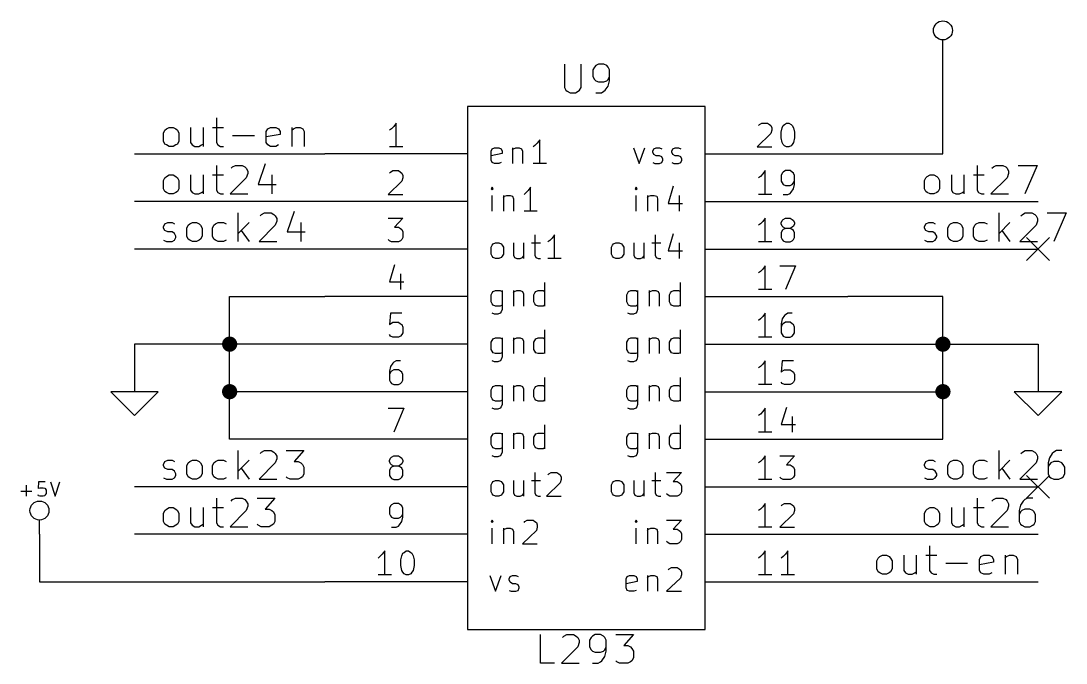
# Model space of a CAD drawing. Extents: x 4000 to 326700, y 4000 to 230000.
# Drawn here: x 231610 to 253590, y 108290 to 121800 of the extents above; entities that cross this region are included whole.
import ezdxf

# ---------------------------------------------------------------- set-up
doc = ezdxf.new("R2010")
doc.units = 0
for name, color, linetype in [('BLACK', 1, 'CONTINUOUS'), ('BLUE', 2, 'CONTINUOUS'), ('CYAN', 4, 'CONTINUOUS'), ('GREEN', 3, 'CONTINUOUS'), ('RED', 5, 'CONTINUOUS')]:
    doc.layers.add(name, color=color, linetype=linetype)

msp = doc.modelspace()

# ---------------------------------------------------------------- linework, layer by layer
at = {"layer": 'BLACK'}
for p, q in [((235720, 119760), (235720, 119240)), ((234610, 119440), (234640, 119500)), ((234610, 119270), (234610, 119440)), ((234640, 119500), (234670, 119530)), ((234670, 119530), (234730, 119560)), ((234730, 119560), (234810, 119560)), ((234810, 119560), (234870, 119530)), ((234870, 119530), (234900, 119500)), ((234900, 119500), (234930, 119440)), ((234930, 119440), (234930, 119270)), ((235180, 119560), (235180, 119240)), ((235440, 119560), (235440, 119160)), ((235640, 119560), (235870, 119560)), ((236060, 119390), (236520, 119390)), ((236770, 119470), (236800, 119530)), ((236770, 119240), (236770, 119470)), ((237060, 119410), (236770, 119360)), ((236800, 119530), (236860, 119560)), ((236860, 119560), (236970, 119560)), ((236970, 119560), (237030, 119530)), ((237030, 119530), (237060, 119470)), ((237060, 119470), (237060, 119410)), ((237310, 119560), (237310, 119160)), ((237310, 119500), (237340, 119530)), ((237340, 119530), (237400, 119560)), ((237400, 119560), (237480, 119560)), ((237480, 119560), (237540, 119530)), ((237540, 119530), (237570, 119470)), ((237570, 119470), (237570, 119160)), ((234640, 119210), (234610, 119270)), ((234670, 119190), (234640, 119210)), ((234730, 119160), (234670, 119190)), ((234810, 119160), (234730, 119160)), ((234870, 119190), (234810, 119160)), ((234900, 119210), (234870, 119190)), ((234930, 119270), (234900, 119210)), ((235180, 119240), (235210, 119190)), ((235210, 119190), (235270, 119160)), ((235270, 119160), (235350, 119160)), ((235350, 119160), (235410, 119190)), ((235410, 119190), (235440, 119210)), ((235720, 119240), (235750, 119190)), ((235750, 119190), (235810, 119160)), ((235810, 119160), (235870, 119160)), ((236800, 119190), (236770, 119240)), ((236860, 119160), (236800, 119190)), ((236970, 119160), (236860, 119160)), ((237030, 119190), (236970, 119160)), ((235720, 118760), (235720, 118240)), ((236030, 118700), (236060, 118730)), ((236060, 118730), (236120, 118760)), ((236120, 118760), (236260, 118760)), ((236260, 118760), (236320, 118730)), ((236320, 118730), (236350, 118700)), ((236350, 118700), (236380, 118640)), ((236750, 118790), (236600, 118360)), ((251720, 118760), (251720, 118240)), ((252030, 118700), (252060, 118730)), ((252060, 118730), (252120, 118760)), ((252120, 118760), (252260, 118760)), ((252260, 118760), (252320, 118730)), ((252320, 118730), (252350, 118700)), ((252350, 118700), (252380, 118640)), ((252580, 118760), (252980, 118760)), ((252980, 118760), (252720, 118160)), ((234610, 118440), (234640, 118500)), ((234640, 118500), (234670, 118530)), ((234670, 118530), (234730, 118560)), ((234730, 118560), (234810, 118560)), ((234810, 118560), (234870, 118530)), ((234870, 118530), (234900, 118500)), ((234900, 118500), (234930, 118440)), ((235180, 118560), (235180, 118240)), ((235440, 118560), (235440, 118160)), ((235640, 118560), (235870, 118560)), ((236350, 118500), (236010, 118160)), ((236380, 118590), (236350, 118500)), ((236380, 118640), (236380, 118590)), ((236890, 118560), (236890, 118160)), ((250610, 118440), (250640, 118500)), ((250640, 118500), (250670, 118530)), ((250670, 118530), (250730, 118560)), ((250730, 118560), (250810, 118560)), ((250810, 118560), (250870, 118530)), ((250870, 118530), (250900, 118500)), ((250900, 118500), (250930, 118440)), ((251180, 118560), (251180, 118240)), ((251440, 118560), (251440, 118160)), ((251640, 118560), (251870, 118560)), ((252350, 118500), (252010, 118160)), ((252380, 118590), (252350, 118500)), ((252380, 118640), (252380, 118590)), ((234610, 118270), (234610, 118440)), ((234640, 118210), (234610, 118270)), ((234930, 118270), (234900, 118210)), ((234930, 118440), (234930, 118270)), ((236600, 118360), (236980, 118360)), ((250610, 118270), (250610, 118440)), ((250640, 118210), (250610, 118270)), ((250930, 118270), (250900, 118210)), ((250930, 118440), (250930, 118270)), ((234670, 118190), (234640, 118210)), ((234730, 118160), (234670, 118190)), ((234810, 118160), (234730, 118160)), ((234870, 118190), (234810, 118160)), ((234900, 118210), (234870, 118190)), ((235180, 118240), (235210, 118190)), ((235210, 118190), (235270, 118160)), ((235270, 118160), (235350, 118160)), ((235350, 118160), (235410, 118190)), ((235410, 118190), (235440, 118210)), ((235720, 118240), (235750, 118190)), ((235750, 118190), (235810, 118160)), ((235810, 118160), (235870, 118160)), ((236010, 118160), (236380, 118160)), ((250670, 118190), (250640, 118210)), ((250730, 118160), (250670, 118190)), ((250810, 118160), (250730, 118160)), ((250870, 118190), (250810, 118160)), ((250900, 118210), (250870, 118190)), ((251180, 118240), (251210, 118190)), ((251210, 118190), (251270, 118160)), ((251270, 118160), (251350, 118160)), ((251350, 118160), (251410, 118190)), ((251410, 118190), (251440, 118210)), ((251720, 118240), (251750, 118190)), ((251750, 118190), (251810, 118160)), ((251810, 118160), (251870, 118160)), ((252010, 118160), (252380, 118160)), ((236180, 117160), (236180, 117760)), ((236640, 117700), (236670, 117730)), ((236670, 117730), (236730, 117760)), ((236730, 117760), (236870, 117760)), ((236870, 117760), (236930, 117730)), ((236930, 117730), (236960, 117700)), ((236960, 117700), (236990, 117640)), ((236990, 117640), (236990, 117590)), ((237360, 117790), (237210, 117360)), ((252180, 117160), (252180, 117760)), ((252640, 117700), (252670, 117730)), ((252670, 117730), (252730, 117760)), ((252730, 117760), (252870, 117760)), ((252870, 117760), (252930, 117730)), ((252930, 117730), (252960, 117700)), ((252960, 117700), (252990, 117640)), ((252990, 117640), (252990, 117590)), ((253190, 117760), (253590, 117760)), ((253590, 117760), (253330, 117160)), ((234610, 117470), (234640, 117530)), ((234610, 117440), (234610, 117470)), ((234640, 117390), (234610, 117440)), ((234640, 117530), (234700, 117560)), ((234700, 117360), (234640, 117390)), ((234700, 117560), (234790, 117560)), ((234790, 117560), (234840, 117530)), ((235100, 117440), (235130, 117500)), ((235100, 117270), (235100, 117440)), ((235130, 117500), (235160, 117530)), ((235160, 117530), (235220, 117560)), ((235220, 117560), (235300, 117560)), ((235300, 117560), (235360, 117530)), ((235360, 117530), (235390, 117500)), ((235390, 117500), (235420, 117440)), ((235420, 117440), (235420, 117270)), ((235640, 117440), (235670, 117500)), ((235640, 117270), (235640, 117440)), ((235670, 117500), (235700, 117530)), ((235700, 117530), (235760, 117560)), ((235760, 117560), (235870, 117560)), ((235870, 117560), (235930, 117530)), ((236410, 117560), (236180, 117330)), ((236240, 117390), (236410, 117160)), ((236960, 117500), (236620, 117160)), ((236990, 117590), (236960, 117500)), ((237500, 117560), (237500, 117160)), ((250610, 117470), (250640, 117530)), ((250610, 117440), (250610, 117470)), ((250640, 117390), (250610, 117440)), ((250640, 117530), (250700, 117560)), ((250700, 117360), (250640, 117390)), ((250700, 117560), (250790, 117560)), ((250790, 117560), (250840, 117530)), ((251100, 117440), (251130, 117500)), ((251100, 117270), (251100, 117440)), ((251130, 117500), (251160, 117530)), ((251160, 117530), (251220, 117560)), ((251220, 117560), (251300, 117560)), ((251300, 117560), (251360, 117530)), ((251360, 117530), (251390, 117500)), ((251390, 117500), (251420, 117440)), ((251420, 117440), (251420, 117270)), ((251640, 117440), (251670, 117500)), ((251640, 117270), (251640, 117440)), ((251670, 117500), (251700, 117530)), ((251700, 117530), (251760, 117560)), ((251760, 117560), (251870, 117560)), ((251870, 117560), (251930, 117530)), ((252410, 117560), (252180, 117330)), ((252240, 117390), (252410, 117160)), ((252960, 117500), (252620, 117160)), ((252990, 117590), (252960, 117500)), ((234610, 117190), (234670, 117160)), ((234670, 117160), (234790, 117160)), ((234790, 117360), (234700, 117360)), ((234840, 117330), (234790, 117360)), ((234790, 117160), (234840, 117190)), ((234870, 117270), (234840, 117330)), ((234840, 117190), (234870, 117240)), ((234870, 117240), (234870, 117270)), ((235130, 117210), (235100, 117270)), ((235160, 117190), (235130, 117210)), ((235220, 117160), (235160, 117190)), ((235300, 117160), (235220, 117160)), ((235360, 117190), (235300, 117160)), ((235390, 117210), (235360, 117190)), ((235420, 117270), (235390, 117210)), ((235670, 117210), (235640, 117270)), ((235700, 117190), (235670, 117210)), ((235760, 117160), (235700, 117190)), ((235870, 117160), (235760, 117160)), ((235930, 117190), (235870, 117160)), ((236620, 117160), (236990, 117160)), ((237210, 117360), (237590, 117360)), ((250610, 117190), (250670, 117160)), ((250670, 117160), (250790, 117160)), ((250790, 117360), (250700, 117360)), ((250840, 117330), (250790, 117360)), ((250790, 117160), (250840, 117190)), ((250870, 117270), (250840, 117330)), ((250840, 117190), (250870, 117240)), ((250870, 117240), (250870, 117270)), ((251130, 117210), (251100, 117270)), ((251160, 117190), (251130, 117210)), ((251220, 117160), (251160, 117190)), ((251300, 117160), (251220, 117160)), ((251360, 117190), (251300, 117160)), ((251390, 117210), (251360, 117190)), ((251420, 117270), (251390, 117210)), ((251670, 117210), (251640, 117270)), ((251700, 117190), (251670, 117210)), ((251760, 117160), (251700, 117190)), ((251870, 117160), (251760, 117160)), ((251930, 117190), (251870, 117160)), ((252620, 117160), (252990, 117160)), ((236180, 112160), (236180, 112760)), ((236670, 112730), (236730, 112760)), ((236730, 112760), (236870, 112760)), ((236870, 112760), (236930, 112730)), ((237190, 112760), (237560, 112760)), ((237560, 112760), (237360, 112530)), ((252180, 112160), (252180, 112760)), ((252670, 112730), (252730, 112760)), ((252730, 112760), (252870, 112760)), ((252870, 112760), (252930, 112730)), ((253390, 112760), (253330, 112730)), ((253500, 112760), (253390, 112760)), ((234640, 112530), (234700, 112560)), ((234700, 112560), (234790, 112560)), ((234790, 112560), (234840, 112530)), ((235160, 112530), (235220, 112560)), ((235220, 112560), (235300, 112560)), ((235300, 112560), (235360, 112530)), ((235700, 112530), (235760, 112560)), ((235760, 112560), (235870, 112560)), ((235870, 112560), (235930, 112530)), ((236410, 112560), (236180, 112330)), ((236640, 112700), (236670, 112730)), ((236930, 112730), (236960, 112700)), ((236960, 112700), (236990, 112640)), ((236990, 112590), (236960, 112500)), ((236990, 112640), (236990, 112590)), ((250640, 112530), (250700, 112560)), ((250700, 112560), (250790, 112560)), ((250790, 112560), (250840, 112530)), ((251160, 112530), (251220, 112560)), ((251220, 112560), (251300, 112560)), ((251300, 112560), (251360, 112530)), ((251700, 112530), (251760, 112560)), ((251760, 112560), (251870, 112560)), ((251870, 112560), (251930, 112530)), ((252410, 112560), (252180, 112330)), ((252640, 112700), (252670, 112730)), ((252930, 112730), (252960, 112700)), ((252960, 112700), (252990, 112640)), ((252990, 112590), (252960, 112500)), ((252990, 112640), (252990, 112590)), ((253240, 112610), (253210, 112500)), ((253300, 112700), (253240, 112610)), ((253330, 112730), (253300, 112700)), ((234610, 112470), (234640, 112530)), ((234610, 112440), (234610, 112470)), ((234640, 112390), (234610, 112440)), ((234700, 112360), (234640, 112390)), ((234790, 112360), (234700, 112360)), ((234840, 112330), (234790, 112360)), ((234870, 112270), (234840, 112330)), ((235100, 112440), (235130, 112500)), ((235100, 112270), (235100, 112440)), ((235130, 112500), (235160, 112530)), ((235360, 112530), (235390, 112500)), ((235390, 112500), (235420, 112440)), ((235420, 112440), (235420, 112270)), ((235640, 112440), (235670, 112500)), ((235640, 112270), (235640, 112440)), ((235670, 112500), (235700, 112530)), ((236240, 112390), (236410, 112160)), ((236960, 112500), (236620, 112160)), ((237360, 112530), (237440, 112530)), ((237440, 112530), (237500, 112500)), ((237500, 112500), (237530, 112470)), ((237530, 112470), (237560, 112410)), ((237560, 112410), (237560, 112270)), ((250610, 112470), (250640, 112530)), ((250610, 112440), (250610, 112470)), ((250640, 112390), (250610, 112440)), ((250700, 112360), (250640, 112390)), ((250790, 112360), (250700, 112360)), ((250840, 112330), (250790, 112360)), ((250870, 112270), (250840, 112330)), ((251100, 112440), (251130, 112500)), ((251100, 112270), (251100, 112440)), ((251130, 112500), (251160, 112530)), ((251360, 112530), (251390, 112500)), ((251390, 112500), (251420, 112440)), ((251420, 112440), (251420, 112270)), ((251640, 112440), (251670, 112500)), ((251640, 112270), (251640, 112440)), ((251670, 112500), (251700, 112530)), ((252240, 112390), (252410, 112160)), ((252960, 112500), (252620, 112160)), ((253210, 112500), (253210, 112270)), ((253240, 112470), (253210, 112410)), ((253270, 112500), (253240, 112470)), ((253330, 112530), (253270, 112500)), ((253440, 112530), (253330, 112530)), ((253500, 112500), (253440, 112530)), ((253530, 112470), (253500, 112500)), ((253560, 112410), (253530, 112470)), ((253560, 112270), (253560, 112410)), ((234610, 112190), (234670, 112160)), ((234670, 112160), (234790, 112160)), ((234790, 112160), (234840, 112190)), ((234840, 112190), (234870, 112240)), ((234870, 112240), (234870, 112270)), ((235130, 112210), (235100, 112270)), ((235160, 112190), (235130, 112210)), ((235220, 112160), (235160, 112190)), ((235300, 112160), (235220, 112160)), ((235360, 112190), (235300, 112160)), ((235390, 112210), (235360, 112190)), ((235420, 112270), (235390, 112210)), ((235670, 112210), (235640, 112270)), ((235700, 112190), (235670, 112210)), ((235760, 112160), (235700, 112190)), ((235870, 112160), (235760, 112160)), ((235930, 112190), (235870, 112160)), ((236620, 112160), (236990, 112160)), ((237210, 112190), (237190, 112210)), ((237270, 112160), (237210, 112190)), ((237440, 112160), (237270, 112160)), ((237500, 112190), (237440, 112160)), ((237530, 112210), (237500, 112190)), ((237560, 112270), (237530, 112210)), ((250610, 112190), (250670, 112160)), ((250670, 112160), (250790, 112160)), ((250790, 112160), (250840, 112190)), ((250840, 112190), (250870, 112240)), ((250870, 112240), (250870, 112270)), ((251130, 112210), (251100, 112270)), ((251160, 112190), (251130, 112210)), ((251220, 112160), (251160, 112190)), ((251300, 112160), (251220, 112160)), ((251360, 112190), (251300, 112160)), ((251390, 112210), (251360, 112190)), ((251420, 112270), (251390, 112210)), ((251670, 112210), (251640, 112270)), ((251700, 112190), (251670, 112210)), ((251760, 112160), (251700, 112190)), ((251870, 112160), (251760, 112160)), ((251930, 112190), (251870, 112160)), ((252620, 112160), (252990, 112160)), ((253210, 112270), (253240, 112210)), ((253240, 112210), (253270, 112190)), ((253270, 112190), (253330, 112160)), ((253330, 112160), (253440, 112160)), ((253440, 112160), (253500, 112190)), ((253500, 112190), (253530, 112210)), ((253530, 112210), (253560, 112270)), ((235720, 111760), (235720, 111240)), ((236030, 111700), (236060, 111730)), ((236060, 111730), (236120, 111760)), ((236120, 111760), (236260, 111760)), ((236260, 111760), (236320, 111730)), ((236320, 111730), (236350, 111700)), ((236350, 111700), (236380, 111640)), ((236580, 111760), (236950, 111760)), ((236950, 111760), (236750, 111530)), ((251720, 111760), (251720, 111240)), ((252030, 111700), (252060, 111730)), ((252060, 111730), (252120, 111760)), ((252120, 111760), (252260, 111760)), ((252260, 111760), (252320, 111730)), ((252320, 111730), (252350, 111700)), ((252350, 111700), (252380, 111640)), ((252690, 111700), (252630, 111610)), ((252720, 111730), (252690, 111700)), ((252780, 111760), (252720, 111730)), ((252890, 111760), (252780, 111760)), ((234610, 111440), (234640, 111500)), ((234610, 111270), (234610, 111440)), ((234640, 111500), (234670, 111530)), ((234670, 111530), (234730, 111560)), ((234730, 111560), (234810, 111560)), ((234810, 111560), (234870, 111530)), ((234870, 111530), (234900, 111500)), ((234900, 111500), (234930, 111440)), ((234930, 111440), (234930, 111270)), ((235180, 111560), (235180, 111240)), ((235440, 111560), (235440, 111160)), ((235640, 111560), (235870, 111560)), ((236350, 111500), (236010, 111160)), ((236380, 111590), (236350, 111500)), ((236380, 111640), (236380, 111590)), ((236750, 111530), (236830, 111530)), ((236830, 111530), (236890, 111500)), ((236890, 111500), (236920, 111470)), ((236920, 111470), (236950, 111410)), ((250610, 111440), (250640, 111500)), ((250610, 111270), (250610, 111440)), ((250640, 111500), (250670, 111530)), ((250670, 111530), (250730, 111560)), ((250730, 111560), (250810, 111560)), ((250810, 111560), (250870, 111530)), ((250870, 111530), (250900, 111500)), ((250900, 111500), (250930, 111440)), ((250930, 111440), (250930, 111270)), ((251180, 111560), (251180, 111240)), ((251440, 111560), (251440, 111160)), ((251640, 111560), (251870, 111560)), ((252350, 111500), (252010, 111160)), ((252380, 111590), (252350, 111500)), ((252380, 111640), (252380, 111590)), ((252630, 111610), (252600, 111500)), ((252600, 111500), (252600, 111270)), ((252630, 111470), (252600, 111410)), ((252660, 111500), (252630, 111470)), ((252720, 111530), (252660, 111500)), ((252830, 111530), (252720, 111530)), ((252890, 111500), (252830, 111530)), ((252920, 111470), (252890, 111500)), ((252950, 111410), (252920, 111470)), ((234640, 111210), (234610, 111270)), ((234930, 111270), (234900, 111210)), ((235180, 111240), (235210, 111190)), ((235720, 111240), (235750, 111190)), ((236950, 111270), (236920, 111210)), ((236950, 111410), (236950, 111270)), ((250640, 111210), (250610, 111270)), ((250930, 111270), (250900, 111210)), ((251180, 111240), (251210, 111190)), ((251720, 111240), (251750, 111190)), ((252600, 111270), (252630, 111210)), ((252920, 111210), (252950, 111270)), ((252950, 111270), (252950, 111410)), ((234670, 111190), (234640, 111210)), ((234730, 111160), (234670, 111190)), ((234810, 111160), (234730, 111160)), ((234870, 111190), (234810, 111160)), ((234900, 111210), (234870, 111190)), ((235210, 111190), (235270, 111160)), ((235270, 111160), (235350, 111160)), ((235350, 111160), (235410, 111190)), ((235410, 111190), (235440, 111210)), ((235750, 111190), (235810, 111160)), ((235810, 111160), (235870, 111160)), ((236010, 111160), (236380, 111160)), ((236600, 111190), (236580, 111210)), ((236660, 111160), (236600, 111190)), ((236830, 111160), (236660, 111160)), ((236890, 111190), (236830, 111160)), ((236920, 111210), (236890, 111190)), ((250670, 111190), (250640, 111210)), ((250730, 111160), (250670, 111190)), ((250810, 111160), (250730, 111160)), ((250870, 111190), (250810, 111160)), ((250900, 111210), (250870, 111190)), ((251210, 111190), (251270, 111160)), ((251270, 111160), (251350, 111160)), ((251350, 111160), (251410, 111190)), ((251410, 111190), (251440, 111210)), ((251750, 111190), (251810, 111160)), ((251810, 111160), (251870, 111160)), ((252010, 111160), (252380, 111160)), ((252630, 111210), (252660, 111190)), ((252660, 111190), (252720, 111160)), ((252720, 111160), (252830, 111160)), ((252830, 111160), (252890, 111190)), ((252890, 111190), (252920, 111210)), ((249670, 110530), (249730, 110560)), ((249730, 110560), (249810, 110560)), ((249810, 110560), (249870, 110530)), ((250180, 110560), (250180, 110240)), ((250440, 110560), (250440, 110160)), ((250640, 110560), (250870, 110560)), ((250720, 110760), (250720, 110240)), ((251800, 110530), (251860, 110560)), ((251860, 110560), (251970, 110560)), ((251970, 110560), (252030, 110530)), ((252310, 110560), (252310, 110160)), ((252340, 110530), (252400, 110560)), ((252400, 110560), (252480, 110560)), ((252480, 110560), (252540, 110530)), ((249610, 110440), (249640, 110500)), ((249610, 110270), (249610, 110440)), ((249640, 110500), (249670, 110530)), ((249870, 110530), (249900, 110500)), ((249900, 110500), (249930, 110440)), ((249930, 110440), (249930, 110270)), ((251060, 110390), (251520, 110390)), ((251770, 110470), (251800, 110530)), ((251770, 110240), (251770, 110470)), ((252060, 110410), (251770, 110360)), ((252030, 110530), (252060, 110470)), ((252060, 110470), (252060, 110410)), ((252310, 110500), (252340, 110530)), ((252540, 110530), (252570, 110470)), ((252570, 110470), (252570, 110160)), ((249640, 110210), (249610, 110270)), ((249670, 110190), (249640, 110210)), ((249730, 110160), (249670, 110190)), ((249810, 110160), (249730, 110160)), ((249870, 110190), (249810, 110160)), ((249900, 110210), (249870, 110190)), ((249930, 110270), (249900, 110210)), ((250180, 110240), (250210, 110190)), ((250210, 110190), (250270, 110160)), ((250270, 110160), (250350, 110160)), ((250350, 110160), (250410, 110190)), ((250410, 110190), (250440, 110210)), ((250720, 110240), (250750, 110190)), ((250750, 110190), (250810, 110160)), ((250810, 110160), (250870, 110160)), ((251800, 110190), (251770, 110240)), ((251860, 110160), (251800, 110190)), ((251970, 110160), (251860, 110160)), ((252030, 110190), (251970, 110160))]:
    msp.add_line(p, q, dxfattribs=at)
at = {"layer": 'BLUE'}
for p, q in [((252760, 117240), (253240, 116760)), ((253240, 117240), (252760, 116760)), ((252760, 112240), (253240, 111760)), ((253240, 112240), (252760, 111760))]:
    msp.add_line(p, q, dxfattribs=at)
at = {"layer": 'CYAN'}
for p, q in [((243040, 120890), (243040, 120400)), ((243390, 120400), (243390, 120890)), ((243760, 120890), (243700, 120860)), ((243870, 120890), (243760, 120890)), ((243930, 120860), (243870, 120890)), ((243670, 120830), (243640, 120770)), ((243640, 120770), (243640, 120630)), ((243700, 120860), (243670, 120830)), ((243960, 120830), (243930, 120860)), ((243990, 120770), (243960, 120830)), ((243990, 120540), (243990, 120770)), ((243640, 120630), (243670, 120570)), ((243670, 120570), (243700, 120540)), ((243700, 120540), (243760, 120520)), ((243760, 120520), (243870, 120520)), ((243870, 120520), (243930, 120540)), ((243930, 120540), (243960, 120570)), ((243960, 120570), (243990, 120630)), ((243960, 120430), (243990, 120540)), ((243040, 120400), (243070, 120340)), ((243070, 120340), (243100, 120320)), ((243100, 120320), (243160, 120290)), ((243160, 120290), (243270, 120290)), ((243270, 120290), (243330, 120320)), ((243330, 120320), (243360, 120340)), ((243360, 120340), (243390, 120400)), ((243700, 120290), (243820, 120290)), ((243820, 120290), (243870, 120320)), ((243870, 120320), (243900, 120340)), ((243900, 120340), (243960, 120430)), ((242420, 119180), (242380, 119150)), ((242470, 119230), (242420, 119180)), ((242520, 119300), (242470, 119230)), ((242520, 118800), (242520, 119300)), ((241500, 119060), (241520, 119110)), ((241500, 118870), (241500, 119060)), ((241730, 119010), (241500, 118960)), ((241520, 119110), (241570, 119130)), ((241570, 119130), (241660, 119130)), ((241660, 119130), (241710, 119110)), ((241710, 119110), (241730, 119060)), ((241730, 119060), (241730, 119010)), ((241950, 119130), (241950, 118800)), ((241950, 119080), (241970, 119110)), ((241970, 119110), (242020, 119130)), ((242020, 119130), (242090, 119130)), ((242090, 119130), (242140, 119110)), ((242140, 119110), (242160, 119060)), ((242160, 119060), (242160, 118800)), ((244490, 119130), (244610, 118800)), ((244610, 118800), (244730, 119130)), ((244900, 119060), (244920, 119110)), ((244900, 119040), (244900, 119060)), ((244920, 118990), (244900, 119040)), ((244920, 119110), (244970, 119130)), ((244970, 118960), (244920, 118990)), ((244970, 119130), (245040, 119130)), ((245040, 118960), (244970, 118960)), ((245040, 119130), (245090, 119110)), ((245090, 118940), (245040, 118960)), ((245110, 118890), (245090, 118940)), ((245300, 119060), (245320, 119110)), ((245300, 119040), (245300, 119060)), ((245320, 118990), (245300, 119040)), ((245320, 119110), (245370, 119130)), ((245370, 118960), (245320, 118990)), ((245370, 119130), (245440, 119130)), ((245440, 118960), (245370, 118960)), ((245440, 119130), (245490, 119110)), ((245490, 118940), (245440, 118960)), ((245510, 118890), (245490, 118940)), ((241520, 118820), (241500, 118870)), ((241570, 118800), (241520, 118820)), ((241660, 118800), (241570, 118800)), ((241710, 118820), (241660, 118800)), ((242660, 118800), (242380, 118800)), ((244900, 118820), (244940, 118800)), ((244940, 118800), (245040, 118800)), ((245040, 118800), (245090, 118820)), ((245090, 118820), (245110, 118870)), ((245110, 118870), (245110, 118890)), ((245300, 118820), (245340, 118800)), ((245340, 118800), (245440, 118800)), ((245440, 118800), (245490, 118820)), ((245490, 118820), (245510, 118870)), ((245510, 118870), (245510, 118890)), ((241520, 118300), (241500, 118270)), ((241500, 118270), (241520, 118250)), ((241540, 118270), (241520, 118300)), ((241520, 118300), (241520, 118250)), ((241520, 118250), (241540, 118270)), ((242330, 118300), (242280, 118230)), ((242330, 117800), (242330, 118300)), ((244550, 118300), (244530, 118270)), ((244530, 118270), (244550, 118250)), ((244570, 118270), (244550, 118300)), ((244550, 118300), (244550, 118250)), ((244550, 118250), (244570, 118270)), ((245330, 118320), (245220, 117960)), ((241520, 117800), (241520, 118130)), ((241760, 118130), (241760, 117800)), ((241760, 118080), (241780, 118110)), ((241780, 118110), (241830, 118130)), ((241830, 118130), (241900, 118130)), ((241900, 118130), (241950, 118110)), ((241950, 118110), (241970, 118060)), ((241970, 118060), (241970, 117800)), ((242230, 118180), (242190, 118150)), ((242280, 118230), (242230, 118180)), ((244550, 117800), (244550, 118130)), ((244790, 118130), (244790, 117800)), ((244790, 118080), (244810, 118110)), ((244810, 118110), (244860, 118130)), ((244860, 118130), (244930, 118130)), ((244930, 118130), (244980, 118110)), ((244980, 118110), (245000, 118060)), ((245000, 118060), (245000, 117800)), ((245450, 118130), (245450, 117800)), ((245220, 117960), (245520, 117960)), ((242470, 117800), (242190, 117800)), ((242420, 117300), (242420, 116870)), ((242730, 117180), (242690, 117150)), ((242780, 117230), (242730, 117180)), ((242830, 117300), (242780, 117230)), ((242830, 116800), (242830, 117300)), ((244950, 117300), (244950, 116870)), ((245330, 117320), (245220, 116960)), ((241500, 117040), (241520, 117080)), ((241500, 116890), (241500, 117040)), ((241520, 117080), (241540, 117110)), ((241540, 117110), (241590, 117130)), ((241590, 117130), (241660, 117130)), ((241660, 117130), (241710, 117110)), ((241710, 117110), (241730, 117080)), ((241730, 117080), (241760, 117040)), ((241760, 117040), (241760, 116890)), ((241970, 117130), (241970, 116870)), ((242180, 117130), (242180, 116800)), ((242350, 117130), (242540, 117130)), ((244030, 117040), (244050, 117080)), ((244030, 116890), (244030, 117040)), ((244050, 117080), (244070, 117110)), ((244070, 117110), (244120, 117130)), ((244120, 117130), (244190, 117130)), ((244190, 117130), (244240, 117110)), ((244240, 117110), (244260, 117080)), ((244260, 117080), (244290, 117040)), ((244290, 117040), (244290, 116890)), ((244500, 117130), (244500, 116870)), ((244710, 117130), (244710, 116800)), ((244880, 117130), (245070, 117130)), ((245220, 116960), (245520, 116960)), ((245450, 117130), (245450, 116800)), ((241520, 116850), (241500, 116890)), ((241540, 116820), (241520, 116850)), ((241590, 116800), (241540, 116820)), ((241660, 116800), (241590, 116800)), ((241710, 116820), (241660, 116800)), ((241730, 116850), (241710, 116820)), ((241760, 116890), (241730, 116850)), ((241970, 116870), (241990, 116820)), ((241990, 116820), (242040, 116800)), ((242040, 116800), (242110, 116800)), ((242110, 116800), (242160, 116820)), ((242160, 116820), (242180, 116850)), ((242420, 116870), (242440, 116820)), ((242440, 116820), (242490, 116800)), ((242490, 116800), (242540, 116800)), ((242970, 116800), (242690, 116800)), ((244050, 116850), (244030, 116890)), ((244070, 116820), (244050, 116850)), ((244120, 116800), (244070, 116820)), ((244190, 116800), (244120, 116800)), ((244240, 116820), (244190, 116800)), ((244260, 116850), (244240, 116820)), ((244290, 116890), (244260, 116850)), ((244500, 116870), (244520, 116820)), ((244520, 116820), (244570, 116800)), ((244570, 116800), (244640, 116800)), ((244640, 116800), (244690, 116820)), ((244690, 116820), (244710, 116850)), ((244950, 116870), (244970, 116820)), ((244970, 116820), (245020, 116800)), ((245020, 116800), (245070, 116800)), ((242630, 115800), (242630, 116300)), ((245480, 115800), (245480, 116300)), ((241500, 116040), (241520, 116080)), ((241520, 116080), (241540, 116110)), ((241540, 116110), (241590, 116130)), ((241590, 116130), (241690, 116130)), ((241690, 116130), (241730, 116110)), ((241730, 116130), (241730, 115730)), ((241970, 116130), (241970, 115800)), ((241970, 116080), (241990, 116110)), ((241990, 116110), (242040, 116130)), ((242040, 116130), (242110, 116130)), ((242110, 116130), (242160, 116110)), ((242160, 116110), (242180, 116060)), ((242180, 116060), (242180, 115800)), ((242400, 116040), (242420, 116080)), ((242420, 116080), (242440, 116110)), ((242440, 116110), (242490, 116130)), ((242490, 116130), (242590, 116130)), ((242590, 116130), (242630, 116110)), ((244350, 116040), (244370, 116080)), ((244370, 116080), (244390, 116110)), ((244390, 116110), (244440, 116130)), ((244440, 116130), (244540, 116130)), ((244540, 116130), (244580, 116110)), ((244580, 116130), (244580, 115730)), ((244820, 116130), (244820, 115800)), ((244820, 116080), (244840, 116110)), ((244840, 116110), (244890, 116130)), ((244890, 116130), (244960, 116130)), ((244960, 116130), (245010, 116110)), ((245010, 116110), (245030, 116060)), ((245030, 116060), (245030, 115800)), ((245250, 116040), (245270, 116080)), ((245270, 116080), (245290, 116110)), ((245290, 116110), (245340, 116130)), ((245340, 116130), (245440, 116130)), ((245440, 116130), (245480, 116110)), ((241500, 115890), (241500, 116040)), ((241520, 115850), (241500, 115890)), ((241540, 115820), (241520, 115850)), ((242400, 115890), (242400, 116040)), ((242420, 115850), (242400, 115890)), ((242440, 115820), (242420, 115850)), ((244350, 115890), (244350, 116040)), ((244370, 115850), (244350, 115890)), ((244390, 115820), (244370, 115850)), ((245250, 115890), (245250, 116040)), ((245270, 115850), (245250, 115890)), ((245290, 115820), (245270, 115850)), ((241570, 115630), (241520, 115650)), ((241590, 115800), (241540, 115820)), ((241640, 115630), (241570, 115630)), ((241690, 115800), (241590, 115800)), ((241690, 115650), (241640, 115630)), ((241730, 115820), (241690, 115800)), ((241710, 115680), (241690, 115650)), ((241730, 115730), (241710, 115680)), ((242490, 115800), (242440, 115820)), ((242590, 115800), (242490, 115800)), ((242630, 115820), (242590, 115800)), ((244420, 115630), (244370, 115650)), ((244440, 115800), (244390, 115820)), ((244490, 115630), (244420, 115630)), ((244540, 115800), (244440, 115800)), ((244540, 115650), (244490, 115630)), ((244580, 115820), (244540, 115800)), ((244560, 115680), (244540, 115650)), ((244580, 115730), (244560, 115680)), ((245340, 115800), (245290, 115820)), ((245440, 115800), (245340, 115800)), ((245480, 115820), (245440, 115800)), ((242630, 114800), (242630, 115300)), ((245480, 114800), (245480, 115300)), ((241500, 115040), (241520, 115080)), ((241500, 114890), (241500, 115040)), ((241520, 115080), (241540, 115110)), ((241540, 115110), (241590, 115130)), ((241590, 115130), (241690, 115130)), ((241690, 115130), (241730, 115110)), ((241730, 115130), (241730, 114730)), ((241970, 115130), (241970, 114800)), ((241970, 115080), (241990, 115110)), ((241990, 115110), (242040, 115130)), ((242040, 115130), (242110, 115130)), ((242110, 115130), (242160, 115110)), ((242160, 115110), (242180, 115060)), ((242180, 115060), (242180, 114800)), ((242400, 115040), (242420, 115080)), ((242400, 114890), (242400, 115040)), ((242420, 115080), (242440, 115110)), ((242440, 115110), (242490, 115130)), ((242490, 115130), (242590, 115130)), ((242590, 115130), (242630, 115110)), ((244350, 115040), (244370, 115080)), ((244350, 114890), (244350, 115040)), ((244370, 115080), (244390, 115110)), ((244390, 115110), (244440, 115130)), ((244440, 115130), (244540, 115130)), ((244540, 115130), (244580, 115110)), ((244580, 115130), (244580, 114730)), ((244820, 115130), (244820, 114800)), ((244820, 115080), (244840, 115110)), ((244840, 115110), (244890, 115130)), ((244890, 115130), (244960, 115130)), ((244960, 115130), (245010, 115110)), ((245010, 115110), (245030, 115060)), ((245030, 115060), (245030, 114800)), ((245250, 115040), (245270, 115080)), ((245250, 114890), (245250, 115040)), ((245270, 115080), (245290, 115110)), ((245290, 115110), (245340, 115130)), ((245340, 115130), (245440, 115130)), ((245440, 115130), (245480, 115110)), ((241520, 114850), (241500, 114890)), ((241540, 114820), (241520, 114850)), ((241590, 114800), (241540, 114820)), ((241690, 114800), (241590, 114800)), ((241730, 114820), (241690, 114800)), ((242420, 114850), (242400, 114890)), ((242440, 114820), (242420, 114850)), ((242490, 114800), (242440, 114820)), ((242590, 114800), (242490, 114800)), ((242630, 114820), (242590, 114800)), ((244370, 114850), (244350, 114890)), ((244390, 114820), (244370, 114850)), ((244440, 114800), (244390, 114820)), ((244540, 114800), (244440, 114800)), ((244580, 114820), (244540, 114800)), ((245270, 114850), (245250, 114890)), ((245290, 114820), (245270, 114850)), ((245340, 114800), (245290, 114820)), ((245440, 114800), (245340, 114800)), ((245480, 114820), (245440, 114800)), ((241570, 114630), (241520, 114650)), ((241640, 114630), (241570, 114630)), ((241690, 114650), (241640, 114630)), ((241710, 114680), (241690, 114650)), ((241730, 114730), (241710, 114680)), ((244420, 114630), (244370, 114650)), ((244490, 114630), (244420, 114630)), ((244540, 114650), (244490, 114630)), ((244560, 114680), (244540, 114650)), ((244580, 114730), (244560, 114680)), ((242630, 113800), (242630, 114300)), ((245480, 113800), (245480, 114300)), ((241500, 114040), (241520, 114080)), ((241520, 114080), (241540, 114110)), ((241540, 114110), (241590, 114130)), ((241590, 114130), (241690, 114130)), ((241690, 114130), (241730, 114110)), ((241730, 114130), (241730, 113730)), ((241970, 114130), (241970, 113800)), ((241970, 114080), (241990, 114110)), ((241990, 114110), (242040, 114130)), ((242040, 114130), (242110, 114130)), ((242110, 114130), (242160, 114110)), ((242160, 114110), (242180, 114060)), ((242400, 114040), (242420, 114080)), ((242420, 114080), (242440, 114110)), ((242440, 114110), (242490, 114130)), ((242490, 114130), (242590, 114130)), ((242590, 114130), (242630, 114110)), ((244350, 114040), (244370, 114080)), ((244370, 114080), (244390, 114110)), ((244390, 114110), (244440, 114130)), ((244440, 114130), (244540, 114130)), ((244540, 114130), (244580, 114110)), ((244580, 114130), (244580, 113730)), ((244820, 114130), (244820, 113800)), ((244820, 114080), (244840, 114110)), ((244840, 114110), (244890, 114130)), ((244890, 114130), (244960, 114130)), ((244960, 114130), (245010, 114110)), ((245010, 114110), (245030, 114060)), ((245250, 114040), (245270, 114080)), ((245270, 114080), (245290, 114110)), ((245290, 114110), (245340, 114130)), ((245340, 114130), (245440, 114130)), ((245440, 114130), (245480, 114110)), ((241500, 113890), (241500, 114040)), ((241520, 113850), (241500, 113890)), ((242180, 114060), (242180, 113800)), ((242400, 113890), (242400, 114040)), ((242420, 113850), (242400, 113890)), ((244350, 113890), (244350, 114040)), ((244370, 113850), (244350, 113890)), ((245030, 114060), (245030, 113800)), ((245250, 113890), (245250, 114040)), ((245270, 113850), (245250, 113890)), ((241540, 113820), (241520, 113850)), ((241570, 113630), (241520, 113650)), ((241590, 113800), (241540, 113820)), ((241690, 113800), (241590, 113800)), ((241690, 113650), (241640, 113630)), ((241730, 113820), (241690, 113800)), ((241710, 113680), (241690, 113650)), ((241730, 113730), (241710, 113680)), ((242440, 113820), (242420, 113850)), ((242490, 113800), (242440, 113820)), ((242590, 113800), (242490, 113800)), ((242630, 113820), (242590, 113800)), ((244390, 113820), (244370, 113850)), ((244420, 113630), (244370, 113650)), ((244440, 113800), (244390, 113820)), ((244540, 113800), (244440, 113800)), ((244540, 113650), (244490, 113630)), ((244580, 113820), (244540, 113800)), ((244560, 113680), (244540, 113650)), ((244580, 113730), (244560, 113680)), ((245290, 113820), (245270, 113850)), ((245340, 113800), (245290, 113820)), ((245440, 113800), (245340, 113800)), ((245480, 113820), (245440, 113800)), ((241640, 113630), (241570, 113630)), ((244490, 113630), (244420, 113630)), ((242630, 112800), (242630, 113300)), ((245480, 112800), (245480, 113300)), ((241500, 113040), (241520, 113080)), ((241500, 112890), (241500, 113040)), ((241520, 113080), (241540, 113110)), ((241540, 113110), (241590, 113130)), ((241590, 113130), (241690, 113130)), ((241690, 113130), (241730, 113110)), ((241730, 113130), (241730, 112730)), ((241970, 113130), (241970, 112800)), ((241970, 113080), (241990, 113110)), ((241990, 113110), (242040, 113130)), ((242040, 113130), (242110, 113130)), ((242110, 113130), (242160, 113110)), ((242160, 113110), (242180, 113060)), ((242180, 113060), (242180, 112800)), ((242400, 113040), (242420, 113080)), ((242400, 112890), (242400, 113040)), ((242420, 113080), (242440, 113110)), ((242440, 113110), (242490, 113130)), ((242490, 113130), (242590, 113130)), ((242590, 113130), (242630, 113110)), ((244350, 113040), (244370, 113080)), ((244350, 112890), (244350, 113040)), ((244370, 113080), (244390, 113110)), ((244390, 113110), (244440, 113130)), ((244440, 113130), (244540, 113130)), ((244540, 113130), (244580, 113110)), ((244580, 113130), (244580, 112730)), ((244820, 113130), (244820, 112800)), ((244820, 113080), (244840, 113110)), ((244840, 113110), (244890, 113130)), ((244890, 113130), (244960, 113130)), ((244960, 113130), (245010, 113110)), ((245010, 113110), (245030, 113060)), ((245030, 113060), (245030, 112800)), ((245250, 113040), (245270, 113080)), ((245250, 112890), (245250, 113040)), ((245270, 113080), (245290, 113110)), ((245290, 113110), (245340, 113130)), ((245340, 113130), (245440, 113130)), ((245440, 113130), (245480, 113110)), ((241520, 112850), (241500, 112890)), ((241540, 112820), (241520, 112850)), ((241590, 112800), (241540, 112820)), ((241690, 112800), (241590, 112800)), ((241730, 112820), (241690, 112800)), ((242420, 112850), (242400, 112890)), ((242440, 112820), (242420, 112850)), ((242490, 112800), (242440, 112820)), ((242590, 112800), (242490, 112800)), ((242630, 112820), (242590, 112800)), ((244370, 112850), (244350, 112890)), ((244390, 112820), (244370, 112850)), ((244440, 112800), (244390, 112820)), ((244540, 112800), (244440, 112800)), ((244580, 112820), (244540, 112800)), ((245270, 112850), (245250, 112890)), ((245290, 112820), (245270, 112850)), ((245340, 112800), (245290, 112820)), ((245440, 112800), (245340, 112800)), ((245480, 112820), (245440, 112800)), ((241570, 112630), (241520, 112650)), ((241640, 112630), (241570, 112630)), ((241690, 112650), (241640, 112630)), ((241710, 112680), (241690, 112650)), ((241730, 112730), (241710, 112680)), ((244420, 112630), (244370, 112650)), ((244490, 112630), (244420, 112630)), ((244540, 112650), (244490, 112630)), ((244560, 112680), (244540, 112650)), ((244580, 112730), (244560, 112680)), ((231980, 112100), (231970, 111960)), ((232120, 112100), (231980, 112100)), ((232230, 112100), (232330, 111800)), ((232330, 111800), (232430, 112100)), ((241520, 112080), (241540, 112110)), ((241540, 112110), (241590, 112130)), ((241590, 112130), (241660, 112130)), ((241660, 112130), (241710, 112110)), ((241710, 112110), (241730, 112080)), ((241970, 112130), (241970, 111870)), ((242180, 112130), (242180, 111800)), ((242350, 112130), (242540, 112130)), ((242420, 112300), (242420, 111870)), ((242690, 112250), (242710, 112270)), ((242710, 112270), (242760, 112300)), ((242760, 112300), (242880, 112300)), ((242880, 112300), (242920, 112270)), ((242920, 112270), (242950, 112250)), ((242950, 112250), (242970, 112200)), ((242970, 112150), (242950, 112080)), ((242970, 112200), (242970, 112150)), ((244050, 112080), (244070, 112110)), ((244070, 112110), (244120, 112130)), ((244120, 112130), (244190, 112130)), ((244190, 112130), (244240, 112110)), ((244240, 112110), (244260, 112080)), ((244500, 112130), (244500, 111870)), ((244710, 112130), (244710, 111800)), ((244880, 112130), (245070, 112130)), ((244950, 112300), (244950, 111870)), ((245190, 112300), (245500, 112300)), ((245500, 112300), (245330, 112110)), ((245330, 112110), (245410, 112110)), ((245410, 112110), (245450, 112080)), ((231610, 111910), (231840, 111910)), ((231730, 111800), (231730, 112030)), ((231970, 111960), (231980, 111970)), ((231980, 111970), (232010, 111980)), ((232010, 111980), (232080, 111980)), ((232080, 111980), (232110, 111970)), ((232110, 111970), (232120, 111960)), ((232120, 111960), (232140, 111930)), ((232140, 111930), (232140, 111860)), ((241500, 112040), (241520, 112080)), ((241500, 111890), (241500, 112040)), ((241520, 111850), (241500, 111890)), ((241730, 112080), (241760, 112040)), ((241760, 111890), (241730, 111850)), ((241760, 112040), (241760, 111890)), ((242950, 112080), (242660, 111800)), ((244030, 112040), (244050, 112080)), ((244030, 111890), (244030, 112040)), ((244050, 111850), (244030, 111890)), ((244260, 112080), (244290, 112040)), ((244290, 111890), (244260, 111850)), ((244290, 112040), (244290, 111890)), ((245450, 112080), (245480, 112060)), ((245480, 112060), (245500, 112010)), ((245500, 111890), (245480, 111850)), ((245500, 112010), (245500, 111890)), ((231980, 111810), (231970, 111830)), ((232010, 111800), (231980, 111810)), ((232080, 111800), (232010, 111800)), ((232110, 111810), (232080, 111800)), ((232120, 111830), (232110, 111810)), ((232140, 111860), (232120, 111830)), ((241540, 111820), (241520, 111850)), ((241590, 111800), (241540, 111820)), ((241660, 111800), (241590, 111800)), ((241710, 111820), (241660, 111800)), ((241730, 111850), (241710, 111820)), ((241970, 111870), (241990, 111820)), ((241990, 111820), (242040, 111800)), ((242040, 111800), (242110, 111800)), ((242110, 111800), (242160, 111820)), ((242160, 111820), (242180, 111850)), ((242420, 111870), (242440, 111820)), ((242440, 111820), (242490, 111800)), ((242490, 111800), (242540, 111800)), ((242660, 111800), (242970, 111800)), ((244070, 111820), (244050, 111850)), ((244120, 111800), (244070, 111820)), ((244190, 111800), (244120, 111800)), ((244240, 111820), (244190, 111800)), ((244260, 111850), (244240, 111820)), ((244500, 111870), (244520, 111820)), ((244520, 111820), (244570, 111800)), ((244570, 111800), (244640, 111800)), ((244640, 111800), (244690, 111820)), ((244690, 111820), (244710, 111850)), ((244950, 111870), (244970, 111820)), ((244970, 111820), (245020, 111800)), ((245020, 111800), (245070, 111800)), ((245220, 111820), (245190, 111850)), ((245260, 111800), (245220, 111820)), ((245410, 111800), (245260, 111800)), ((245450, 111820), (245410, 111800)), ((245480, 111850), (245450, 111820)), ((241520, 111300), (241500, 111270)), ((241500, 111270), (241520, 111250)), ((241540, 111270), (241520, 111300)), ((241520, 111300), (241520, 111250)), ((241520, 111250), (241540, 111270)), ((242190, 111250), (242210, 111270)), ((242210, 111270), (242260, 111300)), ((242260, 111300), (242380, 111300)), ((242380, 111300), (242420, 111270)), ((242420, 111270), (242450, 111250)), ((242450, 111250), (242470, 111200)), ((244550, 111300), (244530, 111270)), ((244530, 111270), (244550, 111250)), ((244570, 111270), (244550, 111300)), ((244550, 111300), (244550, 111250)), ((244550, 111250), (244570, 111270)), ((245190, 111300), (245500, 111300)), ((245500, 111300), (245330, 111110)), ((241520, 110800), (241520, 111130)), ((241760, 111130), (241760, 110800)), ((241760, 111080), (241780, 111110)), ((241780, 111110), (241830, 111130)), ((241830, 111130), (241900, 111130)), ((241900, 111130), (241950, 111110)), ((241950, 111110), (241970, 111060)), ((241970, 111060), (241970, 110800)), ((242450, 111080), (242160, 110800)), ((242470, 111150), (242450, 111080)), ((242470, 111200), (242470, 111150)), ((244550, 110800), (244550, 111130)), ((244790, 111130), (244790, 110800)), ((244790, 111080), (244810, 111110)), ((244810, 111110), (244860, 111130)), ((244860, 111130), (244930, 111130)), ((244930, 111130), (244980, 111110)), ((244980, 111110), (245000, 111060)), ((245000, 111060), (245000, 110800)), ((245330, 111110), (245410, 111110)), ((245410, 111110), (245450, 111080)), ((245450, 111080), (245480, 111060)), ((245480, 111060), (245500, 111010)), ((245500, 111010), (245500, 110890)), ((242160, 110800), (242470, 110800)), ((245220, 110820), (245190, 110850)), ((245260, 110800), (245220, 110820)), ((245410, 110800), (245260, 110800)), ((245450, 110820), (245410, 110800)), ((245480, 110850), (245450, 110820)), ((245500, 110890), (245480, 110850)), ((241470, 110130), (241590, 109800)), ((241590, 109800), (241710, 110130)), ((241900, 110110), (241950, 110130)), ((241950, 110130), (242020, 110130)), ((242020, 110130), (242070, 110110)), ((244360, 110110), (244410, 110130)), ((244410, 110130), (244500, 110130)), ((244500, 110130), (244550, 110110)), ((244790, 110130), (244790, 109800)), ((244810, 110110), (244860, 110130)), ((244860, 110130), (244930, 110130)), ((244930, 110130), (244980, 110110)), ((245220, 110250), (245240, 110270)), ((245240, 110270), (245290, 110300)), ((245290, 110300), (245410, 110300)), ((245410, 110300), (245450, 110270)), ((245450, 110270), (245480, 110250)), ((245480, 110250), (245500, 110200)), ((245500, 110150), (245480, 110080)), ((245500, 110200), (245500, 110150)), ((241880, 110060), (241900, 110110)), ((241880, 110040), (241880, 110060)), ((241900, 109990), (241880, 110040)), ((241950, 109960), (241900, 109990)), ((242020, 109960), (241950, 109960)), ((242070, 109940), (242020, 109960)), ((242090, 109890), (242070, 109940)), ((244340, 110060), (244360, 110110)), ((244340, 109870), (244340, 110060)), ((244570, 110010), (244340, 109960)), ((244550, 110110), (244570, 110060)), ((244570, 110060), (244570, 110010)), ((244790, 110080), (244810, 110110)), ((244980, 110110), (245000, 110060)), ((245000, 110060), (245000, 109800)), ((245480, 110080), (245190, 109800)), ((241880, 109820), (241920, 109800)), ((241920, 109800), (242020, 109800)), ((242020, 109800), (242070, 109820)), ((242070, 109820), (242090, 109870)), ((242090, 109870), (242090, 109890)), ((244360, 109820), (244340, 109870)), ((244410, 109800), (244360, 109820)), ((244500, 109800), (244410, 109800)), ((244550, 109820), (244500, 109800)), ((245190, 109800), (245500, 109800)), ((242540, 108290), (242540, 108890)), ((243000, 108830), (243030, 108860)), ((243030, 108860), (243090, 108890)), ((243090, 108890), (243230, 108890)), ((243230, 108890), (243290, 108860)), ((243290, 108860), (243320, 108830)), ((243320, 108830), (243350, 108770)), ((243600, 108830), (243570, 108770)), ((243630, 108860), (243600, 108830)), ((243690, 108890), (243630, 108860)), ((243800, 108890), (243690, 108890)), ((243860, 108860), (243800, 108890)), ((243890, 108830), (243860, 108860)), ((243920, 108770), (243890, 108830)), ((244120, 108890), (244490, 108890)), ((244490, 108890), (244290, 108660)), ((243320, 108630), (242980, 108290)), ((243350, 108720), (243320, 108630)), ((243350, 108770), (243350, 108720)), ((243570, 108770), (243570, 108630)), ((243570, 108630), (243600, 108570)), ((243890, 108570), (243920, 108630)), ((243920, 108540), (243920, 108770)), ((244290, 108660), (244370, 108660)), ((244370, 108660), (244430, 108630)), ((244430, 108630), (244460, 108600)), ((244460, 108600), (244490, 108540)), ((243600, 108570), (243630, 108540)), ((243630, 108540), (243690, 108520)), ((243690, 108520), (243800, 108520)), ((243800, 108520), (243860, 108540)), ((243830, 108340), (243890, 108430)), ((243860, 108540), (243890, 108570)), ((243890, 108430), (243920, 108540)), ((244490, 108400), (244460, 108340)), ((244490, 108540), (244490, 108400)), ((242830, 108290), (242540, 108290)), ((242980, 108290), (243350, 108290)), ((243630, 108290), (243750, 108290)), ((243750, 108290), (243800, 108320)), ((243800, 108320), (243830, 108340)), ((244140, 108320), (244120, 108340)), ((244200, 108290), (244140, 108320)), ((244370, 108290), (244200, 108290)), ((244430, 108320), (244370, 108290)), ((244460, 108340), (244430, 108320))]:
    msp.add_line(p, q, dxfattribs=at)
at = {"layer": 'GREEN'}
for p, q in [((251000, 119000), (251000, 121000)), ((234000, 119000), (238000, 119000)), ((249000, 119000), (251000, 119000)), ((238000, 118000), (234000, 118000)), ((249000, 118000), (253000, 118000)), ((238000, 117000), (234000, 117000)), ((249000, 117000), (253000, 117000)), ((236000, 113000), (236000, 116000)), ((236000, 116000), (238000, 116000)), ((251000, 116000), (249000, 116000)), ((251000, 113000), (251000, 116000)), ((238000, 115000), (234000, 115000)), ((234000, 115000), (234000, 114000)), ((249000, 115000), (253000, 115000)), ((253000, 115000), (253000, 114000)), ((238000, 114000), (236000, 114000)), ((249000, 114000), (251000, 114000)), ((238000, 113000), (236000, 113000)), ((249000, 113000), (251000, 113000)), ((238000, 112000), (234000, 112000)), ((249000, 112000), (253000, 112000)), ((232000, 111000), (232000, 110000)), ((238000, 111000), (234000, 111000)), ((249000, 111000), (253000, 111000)), ((232000, 110000), (238000, 110000)), ((249000, 110000), (253000, 110000))]:
    msp.add_line(p, q, dxfattribs=at)
at = {"layer": 'GREEN', "const_width": 160}
for points in [[(235920, 115000, 1), (236080, 115000, 1)], [(250920, 115000, 1), (251080, 115000, 1)], [(235920, 114000, 1), (236080, 114000, 1)], [(250920, 114000, 1), (251080, 114000, 1)]]:
    msp.add_lwpolyline(points, format="xyb", close=True, dxfattribs=at)
at = {"layer": 'RED'}
for p, q in [((251000, 121000), (251000, 121400)), ((241000, 120000), (241000, 109000)), ((246000, 120000), (241000, 120000)), ((246000, 109000), (246000, 120000)), ((239450, 119580), (239400, 119530)), ((239500, 119650), (239450, 119580)), ((239500, 119150), (239500, 119650)), ((247120, 119600), (247140, 119620)), ((247140, 119620), (247190, 119650)), ((247190, 119650), (247310, 119650)), ((247310, 119650), (247350, 119620)), ((247350, 119620), (247380, 119600)), ((247380, 119600), (247400, 119550)), ((247620, 119550), (247640, 119600)), ((247640, 119600), (247670, 119620)), ((247670, 119620), (247710, 119650)), ((247710, 119650), (247760, 119650)), ((247760, 119650), (247810, 119620)), ((247810, 119620), (247830, 119600)), ((247830, 119600), (247860, 119550)), ((239400, 119530), (239360, 119500)), ((247380, 119430), (247090, 119150)), ((247400, 119500), (247380, 119430)), ((247400, 119550), (247400, 119500)), ((247600, 119460), (247620, 119550)), ((247600, 119340), (247600, 119460)), ((247860, 119550), (247880, 119460)), ((247880, 119460), (247880, 119340)), ((239640, 119150), (239360, 119150)), ((247090, 119150), (247400, 119150)), ((247620, 119240), (247600, 119340)), ((247640, 119200), (247620, 119240)), ((247670, 119170), (247640, 119200)), ((247710, 119150), (247670, 119170)), ((247760, 119150), (247710, 119150)), ((247810, 119170), (247760, 119150)), ((247830, 119200), (247810, 119170)), ((247860, 119240), (247830, 119200)), ((247880, 119340), (247860, 119240)), ((241000, 119000), (238000, 119000)), ((246000, 119000), (249000, 119000)), ((239360, 118600), (239380, 118620)), ((239380, 118620), (239430, 118650)), ((239430, 118650), (239550, 118650)), ((239550, 118650), (239590, 118620)), ((239590, 118620), (239620, 118600)), ((239620, 118600), (239640, 118550)), ((239640, 118500), (239620, 118430)), ((239640, 118550), (239640, 118500)), ((247160, 118530), (247120, 118500)), ((247210, 118580), (247160, 118530)), ((247260, 118650), (247210, 118580)), ((247260, 118150), (247260, 118650)), ((247620, 118600), (247600, 118550)), ((247600, 118550), (247600, 118430)), ((247640, 118620), (247620, 118600)), ((247690, 118650), (247640, 118620)), ((247790, 118650), (247690, 118650)), ((247830, 118620), (247790, 118650)), ((247860, 118600), (247830, 118620)), ((247880, 118550), (247860, 118600)), ((247880, 118360), (247880, 118550)), ((239620, 118430), (239330, 118150)), ((247600, 118430), (247620, 118390)), ((247620, 118390), (247640, 118360)), ((247640, 118360), (247690, 118340)), ((247690, 118340), (247790, 118340)), ((247790, 118340), (247830, 118360)), ((247810, 118200), (247860, 118270)), ((247830, 118360), (247860, 118390)), ((247860, 118390), (247880, 118430)), ((247860, 118270), (247880, 118360)), ((239330, 118150), (239640, 118150)), ((247400, 118150), (247120, 118150)), ((247640, 118150), (247740, 118150)), ((247740, 118150), (247790, 118170)), ((247790, 118170), (247810, 118200)), ((241000, 118000), (238000, 118000)), ((246000, 118000), (249000, 118000)), ((239330, 117650), (239640, 117650)), ((239640, 117650), (239470, 117460)), ((247260, 117650), (247210, 117580)), ((247260, 117150), (247260, 117650)), ((247600, 117550), (247620, 117600)), ((247620, 117600), (247640, 117620)), ((247640, 117620), (247690, 117650)), ((247690, 117650), (247790, 117650)), ((247790, 117650), (247830, 117620)), ((247830, 117620), (247860, 117600)), ((247860, 117600), (247880, 117550)), ((239470, 117460), (239550, 117460)), ((239550, 117460), (239590, 117430)), ((239590, 117430), (239620, 117410)), ((239620, 117410), (239640, 117360)), ((247160, 117530), (247120, 117500)), ((247210, 117580), (247160, 117530)), ((247600, 117530), (247600, 117550)), ((247620, 117480), (247600, 117530)), ((247620, 117390), (247600, 117340)), ((247640, 117460), (247620, 117480)), ((247640, 117410), (247620, 117390)), ((247690, 117430), (247640, 117460)), ((247690, 117430), (247640, 117410)), ((247790, 117430), (247690, 117430)), ((247830, 117460), (247790, 117430)), ((247830, 117410), (247790, 117430)), ((247860, 117480), (247830, 117460)), ((247860, 117390), (247830, 117410)), ((247880, 117530), (247860, 117480)), ((247880, 117340), (247860, 117390)), ((247880, 117550), (247880, 117530)), ((239360, 117170), (239330, 117200)), ((239400, 117150), (239360, 117170)), ((239590, 117170), (239550, 117150)), ((239620, 117200), (239590, 117170)), ((239640, 117240), (239620, 117200)), ((239640, 117360), (239640, 117240)), ((247600, 117340), (247600, 117240)), ((247600, 117240), (247620, 117200)), ((247620, 117200), (247640, 117170)), ((247640, 117170), (247690, 117150)), ((247790, 117150), (247830, 117170)), ((247830, 117170), (247860, 117200)), ((247860, 117200), (247880, 117240)), ((247880, 117240), (247880, 117340)), ((241000, 117000), (238000, 117000)), ((239550, 117150), (239400, 117150)), ((246000, 117000), (249000, 117000)), ((247400, 117150), (247120, 117150)), ((247690, 117150), (247790, 117150)), ((239470, 116670), (239360, 116310)), ((247160, 116530), (247120, 116500)), ((247210, 116580), (247160, 116530)), ((247260, 116650), (247210, 116580)), ((247260, 116150), (247260, 116650)), ((247570, 116650), (247900, 116650)), ((247900, 116650), (247690, 116150)), ((239360, 116310), (239660, 116310)), ((239590, 116480), (239590, 116150)), ((247400, 116150), (247120, 116150)), ((241000, 116000), (238000, 116000)), ((246000, 116000), (249000, 116000)), ((239380, 115650), (239360, 115410)), ((239620, 115650), (239380, 115650)), ((247260, 115650), (247210, 115580)), ((247260, 115150), (247260, 115650)), ((247690, 115620), (247670, 115600)), ((247740, 115650), (247690, 115620)), ((247830, 115650), (247740, 115650)), ((239360, 115410), (239380, 115430)), ((239380, 115430), (239430, 115460)), ((239430, 115460), (239550, 115460)), ((239550, 115460), (239590, 115430)), ((239590, 115430), (239620, 115410)), ((239620, 115410), (239640, 115360)), ((247160, 115530), (247120, 115500)), ((247210, 115580), (247160, 115530)), ((247620, 115530), (247600, 115430)), ((247600, 115430), (247600, 115240)), ((247620, 115410), (247600, 115360)), ((247670, 115600), (247620, 115530)), ((247640, 115430), (247620, 115410)), ((247690, 115460), (247640, 115430)), ((247790, 115460), (247690, 115460)), ((247830, 115430), (247790, 115460)), ((247860, 115410), (247830, 115430)), ((247880, 115360), (247860, 115410)), ((239380, 115170), (239360, 115200)), ((239620, 115200), (239590, 115170)), ((239640, 115240), (239620, 115200)), ((239640, 115360), (239640, 115240)), ((247600, 115240), (247620, 115200)), ((247620, 115200), (247640, 115170)), ((247830, 115170), (247860, 115200)), ((247860, 115200), (247880, 115240)), ((247880, 115240), (247880, 115360)), ((241000, 115000), (238000, 115000)), ((239430, 115150), (239380, 115170)), ((239550, 115150), (239430, 115150)), ((239590, 115170), (239550, 115150)), ((246000, 115000), (249000, 115000)), ((247400, 115150), (247120, 115150)), ((247640, 115170), (247690, 115150)), ((247690, 115150), (247790, 115150)), ((247790, 115150), (247830, 115170)), ((239380, 114530), (239360, 114430)), ((239430, 114600), (239380, 114530)), ((239450, 114620), (239430, 114600)), ((239500, 114650), (239450, 114620)), ((239590, 114650), (239500, 114650)), ((247160, 114530), (247120, 114500)), ((247210, 114580), (247160, 114530)), ((247260, 114650), (247210, 114580)), ((247260, 114150), (247260, 114650)), ((247620, 114650), (247600, 114410)), ((247860, 114650), (247620, 114650)), ((239360, 114430), (239360, 114240)), ((239380, 114410), (239360, 114360)), ((239400, 114430), (239380, 114410)), ((239450, 114460), (239400, 114430)), ((239550, 114460), (239450, 114460)), ((239590, 114430), (239550, 114460)), ((239620, 114410), (239590, 114430)), ((239640, 114360), (239620, 114410)), ((239640, 114240), (239640, 114360)), ((247600, 114410), (247620, 114430)), ((247620, 114430), (247670, 114460)), ((247670, 114460), (247790, 114460)), ((247790, 114460), (247830, 114430)), ((247830, 114430), (247860, 114410)), ((247860, 114410), (247880, 114360)), ((247880, 114360), (247880, 114240)), ((239360, 114240), (239380, 114200)), ((239380, 114200), (239400, 114170)), ((239400, 114170), (239450, 114150)), ((239450, 114150), (239550, 114150)), ((239550, 114150), (239590, 114170)), ((239590, 114170), (239620, 114200)), ((239620, 114200), (239640, 114240)), ((247400, 114150), (247120, 114150)), ((247620, 114170), (247600, 114200)), ((247670, 114150), (247620, 114170)), ((247790, 114150), (247670, 114150)), ((247830, 114170), (247790, 114150)), ((247860, 114200), (247830, 114170)), ((247880, 114240), (247860, 114200)), ((233500, 114000), (234000, 113500)), ((234500, 114000), (233500, 114000)), ((234000, 113500), (234500, 114000)), ((241000, 114000), (238000, 114000)), ((246000, 114000), (249000, 114000)), ((252500, 114000), (253000, 113500)), ((253500, 114000), (252500, 114000)), ((253000, 113500), (253500, 114000)), ((239330, 113650), (239660, 113650)), ((239660, 113650), (239450, 113150)), ((247260, 113650), (247210, 113580)), ((247260, 113150), (247260, 113650)), ((247710, 113670), (247600, 113310)), ((247160, 113530), (247120, 113500)), ((247210, 113580), (247160, 113530)), ((247830, 113480), (247830, 113150)), ((247600, 113310), (247900, 113310)), ((241000, 113000), (238000, 113000)), ((246000, 113000), (249000, 113000)), ((247400, 113150), (247120, 113150)), ((239360, 112550), (239380, 112600)), ((239360, 112530), (239360, 112550)), ((239380, 112600), (239400, 112620)), ((239400, 112620), (239450, 112650)), ((239450, 112650), (239550, 112650)), ((239550, 112650), (239590, 112620)), ((239590, 112620), (239620, 112600)), ((239620, 112600), (239640, 112550)), ((239640, 112550), (239640, 112530)), ((247210, 112580), (247160, 112530)), ((247260, 112650), (247210, 112580)), ((247260, 112150), (247260, 112650)), ((247570, 112650), (247880, 112650)), ((247880, 112650), (247710, 112460)), ((239380, 112480), (239360, 112530)), ((239380, 112390), (239360, 112340)), ((239360, 112340), (239360, 112240)), ((239400, 112460), (239380, 112480)), ((239400, 112410), (239380, 112390)), ((239450, 112430), (239400, 112460)), ((239450, 112430), (239400, 112410)), ((239550, 112430), (239450, 112430)), ((239590, 112460), (239550, 112430)), ((239590, 112410), (239550, 112430)), ((239620, 112480), (239590, 112460)), ((239620, 112390), (239590, 112410)), ((239640, 112530), (239620, 112480)), ((239640, 112340), (239620, 112390)), ((239640, 112240), (239640, 112340)), ((247160, 112530), (247120, 112500)), ((247710, 112460), (247790, 112460)), ((247790, 112460), (247830, 112430)), ((247830, 112430), (247860, 112410)), ((247860, 112410), (247880, 112360)), ((247880, 112360), (247880, 112240)), ((239360, 112240), (239380, 112200)), ((239380, 112200), (239400, 112170)), ((239400, 112170), (239450, 112150)), ((239450, 112150), (239550, 112150)), ((239550, 112150), (239590, 112170)), ((239590, 112170), (239620, 112200)), ((239620, 112200), (239640, 112240)), ((247400, 112150), (247120, 112150)), ((247600, 112170), (247570, 112200)), ((247640, 112150), (247600, 112170)), ((247790, 112150), (247640, 112150)), ((247830, 112170), (247790, 112150)), ((247860, 112200), (247830, 112170)), ((247880, 112240), (247860, 112200)), ((241000, 112000), (238000, 112000)), ((246000, 112000), (249000, 112000)), ((239380, 111600), (239360, 111550)), ((239360, 111550), (239360, 111430)), ((239400, 111620), (239380, 111600)), ((239450, 111650), (239400, 111620)), ((239550, 111650), (239450, 111650)), ((239590, 111620), (239550, 111650)), ((239620, 111600), (239590, 111620)), ((239640, 111550), (239620, 111600)), ((239640, 111360), (239640, 111550)), ((247160, 111530), (247120, 111500)), ((247210, 111580), (247160, 111530)), ((247260, 111650), (247210, 111580)), ((247260, 111150), (247260, 111650)), ((247600, 111600), (247620, 111620)), ((247620, 111620), (247670, 111650)), ((247670, 111650), (247790, 111650)), ((247790, 111650), (247830, 111620)), ((247830, 111620), (247860, 111600)), ((247860, 111600), (247880, 111550)), ((247880, 111500), (247860, 111430)), ((247880, 111550), (247880, 111500)), ((232000, 111000), (232000, 111300)), ((239360, 111430), (239380, 111390)), ((239380, 111390), (239400, 111360)), ((239400, 111360), (239450, 111340)), ((239450, 111340), (239550, 111340)), ((239550, 111340), (239590, 111360)), ((239570, 111200), (239620, 111270)), ((239590, 111360), (239620, 111390)), ((239620, 111390), (239640, 111430)), ((239620, 111270), (239640, 111360)), ((247860, 111430), (247570, 111150)), ((241000, 111000), (238000, 111000)), ((239400, 111150), (239500, 111150)), ((239500, 111150), (239550, 111170)), ((239550, 111170), (239570, 111200)), ((246000, 111000), (249000, 111000)), ((247400, 111150), (247120, 111150)), ((247570, 111150), (247880, 111150)), ((239210, 110580), (239160, 110530)), ((239260, 110650), (239210, 110580)), ((239260, 110150), (239260, 110650)), ((239620, 110550), (239640, 110600)), ((239640, 110600), (239670, 110620)), ((239670, 110620), (239710, 110650)), ((239710, 110650), (239760, 110650)), ((239760, 110650), (239810, 110620)), ((239810, 110620), (239830, 110600)), ((239830, 110600), (239860, 110550)), ((247210, 110580), (247160, 110530)), ((247260, 110650), (247210, 110580)), ((247260, 110150), (247260, 110650)), ((247690, 110580), (247640, 110530)), ((247740, 110650), (247690, 110580)), ((247740, 110150), (247740, 110650)), ((239160, 110530), (239120, 110500)), ((239600, 110460), (239620, 110550)), ((239600, 110340), (239600, 110460)), ((239620, 110240), (239600, 110340)), ((239860, 110550), (239880, 110460)), ((239880, 110340), (239860, 110240)), ((239880, 110460), (239880, 110340)), ((247160, 110530), (247120, 110500)), ((247640, 110530), (247600, 110500)), ((239400, 110150), (239120, 110150)), ((239640, 110200), (239620, 110240)), ((239670, 110170), (239640, 110200)), ((239710, 110150), (239670, 110170)), ((239760, 110150), (239710, 110150)), ((239810, 110170), (239760, 110150)), ((239830, 110200), (239810, 110170)), ((239860, 110240), (239830, 110200)), ((247400, 110150), (247120, 110150)), ((247880, 110150), (247600, 110150)), ((241000, 110000), (238000, 110000)), ((246000, 110000), (249000, 110000)), ((241000, 109000), (246000, 109000))]:
    msp.add_line(p, q, dxfattribs=at)
for centre in [(251000, 121600), (232000, 111500)]:
    msp.add_circle(centre, 200, dxfattribs=at)

doc.saveas('drawing.dxf')
